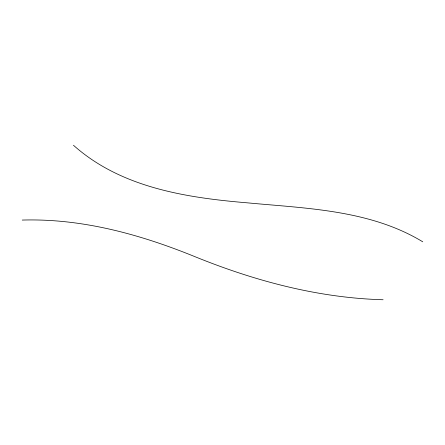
<?xml version="1.0" encoding="UTF-8"?>
<svg xmlns="http://www.w3.org/2000/svg" width="445" height="445" viewBox="0 0 445 445"><rect width="100%" height="100%" fill="white"/><g stroke="black" fill="none" stroke-linecap="round" stroke-linejoin="round"><path stroke-width="0.67" d="M22.25 220.069C81.841 218.295 140.053 234.331 194.799 256.615C254.74 280.951 318.125 297.944 383.089 299.746M422.75 241.802C370.212 209.929 306.978 208.455 247.542 202.853C186.399 197.741 120.89 187.707 73.458 145.254"/></g></svg>
